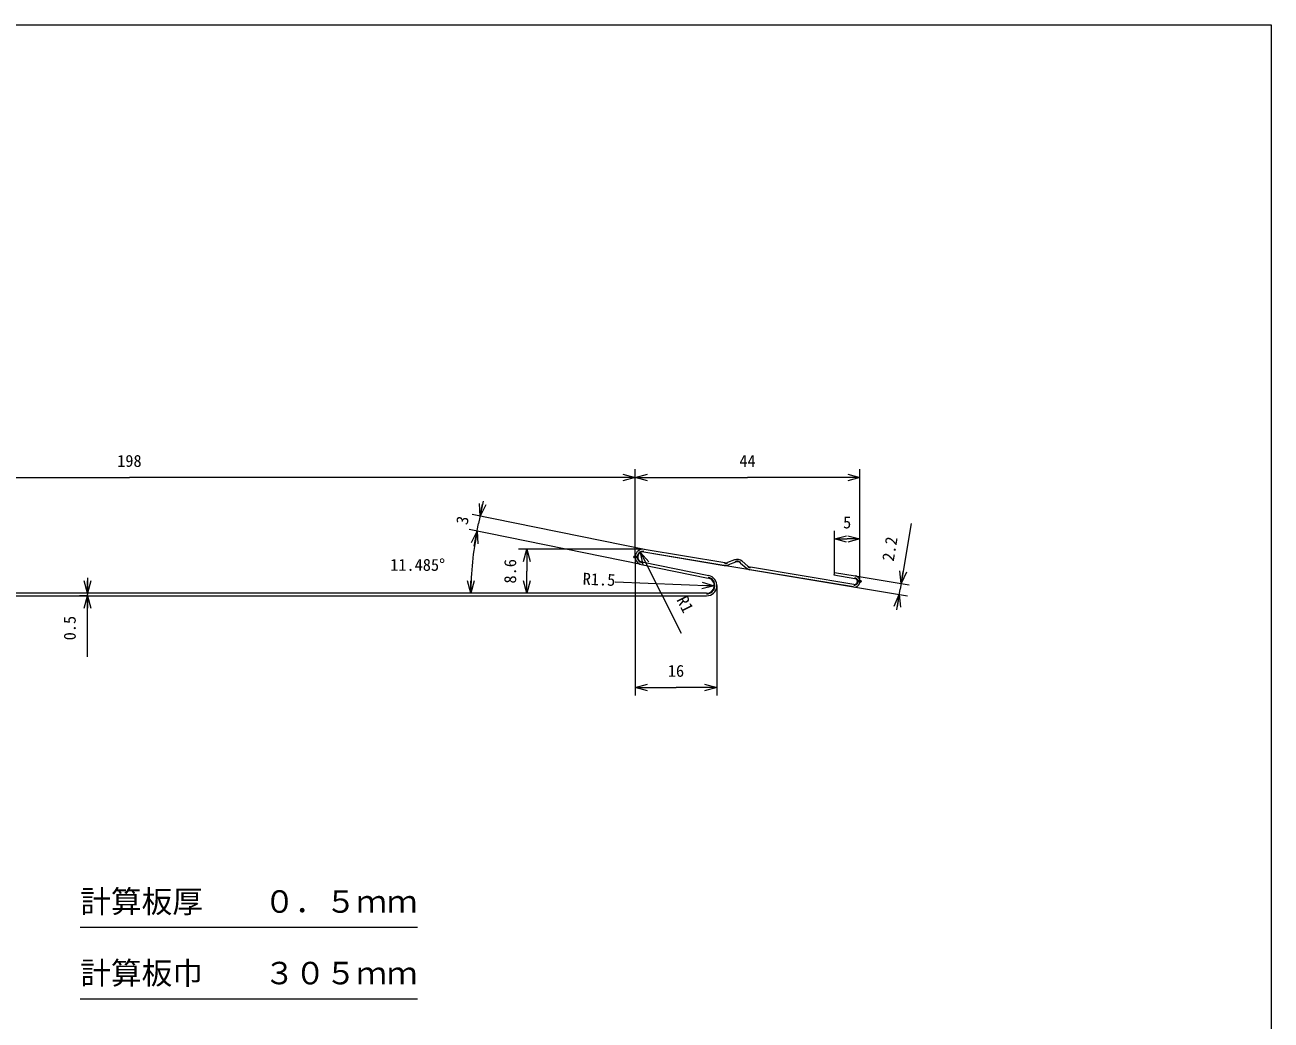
# Model space of a CAD drawing. Units: millimetres on the paper. Extents: x -208 to 189, y -250 to 139.
# Drawn here: x -54.8 to 189.2, y -55.3 to 139.4 of the extents above; entities that cross this region are included whole.
import ezdxf
from ezdxf.enums import TextEntityAlignment as Align

# ---------------------------------------------------------------- set-up
doc = ezdxf.new("R2010")
doc.units = ezdxf.units.MM
doc.header["$PDMODE"] = 32
doc.header["$PDSIZE"] = 0.5
for name, color, linetype, lineweight in [('0-0_寸法', 7, 'Continuous', 18), ('0-1_通り', 3, 'Continuous', 18), ('1-1', 1, 'Continuous', 18), ('F-F', 5, 'Continuous', 18)]:
    doc.layers.add(name, color=color, linetype=linetype, lineweight=lineweight)
doc.styles.add('ＭＳ ゴシック', font='')
doc.styles.get('ＭＳ ゴシック').set_extended_font_data('MS Gothic')

# ---------------------------------------------------------------- blocks, each defined once
blk = doc.blocks.new('_OPEN30')
at = {"layer": '0-0_寸法'}
blk.add_line((0, 0), (-1, 0), dxfattribs=at)
blk.add_lwpolyline([(-1, 0.2679), (0, 0), (-1, -0.2679)], dxfattribs=at)
blk = doc.blocks.new('D4')
at = {"layer": '0-1_通り'}
for p, q in [((229.45, 129.49), (205.126, 129.49)), ((206.726, 129.49), (206.726, 125.19)), ((206.726, 120.89), (206.726, 125.19)), ((229.45, 120.89), (205.126, 120.89))]:
    blk.add_line(p, q, dxfattribs=at)
at = {"layer": '0-1_通り', "xscale": 2.4, "yscale": 2.4}
for p, rotation in [((206.726, 129.49), 90), ((206.726, 120.89), 270)]:
    blk.add_blockref('_OPEN30', p, dxfattribs=dict(at, rotation=rotation))
at = {"layer": '0-1_通り', "color": 7, "style": 'ＭＳ ゴシック'}
blk.add_text('8.6', height=2.346, rotation=90, dxfattribs=at).set_placement((205.355, 122.79), align=Align.BOTTOM_LEFT)
blk = doc.blocks.new('D5')
at = {"layer": '0-1_通り'}
blk.add_lwpolyline([(237.013, 112.998), (229.224, 128.436), (228.999, 128.882)], dxfattribs=at)
at = {"layer": '0-1_通り', "xscale": 2.4, "yscale": 2.4, "rotation": 116.7706}
blk.add_blockref('_OPEN30', (228.999, 128.882), dxfattribs=at)
at = {"layer": '0-1_通り', "color": 7, "style": 'ＭＳ ゴシック'}
blk.add_text('R1', height=2.346, rotation=296.771, dxfattribs=at).set_placement((235.355, 119.329), align=Align.BOTTOM_LEFT)
blk = doc.blocks.new('D6')
at = {"layer": '0-1_通り'}
blk.add_line((224.068, 123.099), (243.443, 122.33), dxfattribs=at)
at = {"layer": '0-1_通り', "xscale": 2.4, "yscale": 2.4, "rotation": 357.72763}
blk.add_blockref('_OPEN30', (243.443, 122.33), dxfattribs=at)
at = {"layer": '0-1_通り', "color": 7, "style": 'ＭＳ ゴシック'}
blk.add_text('R1.5', height=2.346, rotation=357.728, dxfattribs=at).set_placement((217.614, 121.857), align=Align.BOTTOM_LEFT)
blk = doc.blocks.new('D7')
at = {"layer": '0-1_通り'}
for p, q in [((29.95, 118.39), (29.95, 145.149)), ((227.95, 127.99), (227.95, 145.149)), ((29.95, 143.549), (128.95, 143.549)), ((227.95, 143.549), (128.95, 143.549))]:
    blk.add_line(p, q, dxfattribs=at)
at = {"layer": '0-1_通り', "xscale": 2.4, "yscale": 2.4, "rotation": 180}
blk.add_blockref('_OPEN30', (29.95, 143.549), dxfattribs=at)
at = {"layer": '0-1_通り', "xscale": 2.4, "yscale": 2.4}
blk.add_blockref('_OPEN30', (227.95, 143.549), dxfattribs=at)
at = {"layer": '0-1_通り', "color": 7, "style": 'ＭＳ ゴシック'}
blk.add_text('198', height=2.346, dxfattribs=at).set_placement((126.55, 144.92), align=Align.BOTTOM_LEFT)
blk = doc.blocks.new('D8')
at = {"layer": '0-1_通り'}
blk.add_line((229.151, 126.52), (195.446, 133.368), dxfattribs=at)
for start, end in [(168.51457, 174.25729), (174.25729, 180)]:
    blk.add_arc((256.86, 120.89), 61.069, start, end, dxfattribs=at)
at = {"layer": '0-1_通り', "xscale": 2.4, "yscale": 2.4}
for p, rotation in [((197.014, 133.049), 78.51457), ((195.791, 120.89), 270)]:
    blk.add_blockref('_OPEN30', p, dxfattribs=dict(at, rotation=rotation))
at = {"layer": '0-1_通り', "color": 7, "style": 'ＭＳ ゴシック'}
blk.add_text('11.485%%d', height=2.346, dxfattribs=at).set_placement((179.991, 124.572), align=Align.BOTTOM_LEFT)
blk = doc.blocks.new('D9')
at = {"layer": '0-1_通り'}
for p, q in [((198.208, 138.929), (197.312, 134.519)), ((229.748, 129.459), (196.043, 136.308)), ((196.416, 130.11), (197.312, 134.519)), ((229.151, 126.52), (195.446, 133.368))]:
    blk.add_line(p, q, dxfattribs=at)
at = {"layer": '0-1_通り', "xscale": 2.4, "yscale": 2.4}
for p, rotation in [((197.611, 135.989), 258.51457), ((197.014, 133.049), 78.51457)]:
    blk.add_blockref('_OPEN30', p, dxfattribs=dict(at, rotation=rotation))
at = {"layer": '0-1_通り', "color": 7, "style": 'ＭＳ ゴシック'}
blk.add_text('3', height=2.346, rotation=78.515, dxfattribs=at).set_placement((195.809, 134.009), align=Align.BOTTOM_LEFT)
blk = doc.blocks.new('D10')
at = {"layer": '0-1_通り'}
for p, q in [((227.95, 127.99), (227.95, 100.853)), ((243.944, 122.39), (243.944, 100.853)), ((227.95, 102.453), (235.947, 102.453)), ((243.944, 102.453), (235.947, 102.453))]:
    blk.add_line(p, q, dxfattribs=at)
at = {"layer": '0-1_通り', "xscale": 2.4, "yscale": 2.4, "rotation": 180}
blk.add_blockref('_OPEN30', (227.95, 102.453), dxfattribs=at)
at = {"layer": '0-1_通り', "xscale": 2.4, "yscale": 2.4}
blk.add_blockref('_OPEN30', (243.944, 102.453), dxfattribs=at)
at = {"layer": '0-1_通り', "color": 7, "style": 'ＭＳ ゴシック'}
blk.add_text('16', height=2.346, dxfattribs=at).set_placement((234.347, 103.824), align=Align.BOTTOM_LEFT)
blk = doc.blocks.new('D11')
at = {"layer": '0-1_通り'}
for p, q in [((120.76, 123.89), (120.76, 120.64)), ((120.804, 120.89), (119.16, 120.89)), ((120.804, 120.39), (119.16, 120.39)), ((120.76, 108.47), (120.76, 120.64))]:
    blk.add_line(p, q, dxfattribs=at)
at = {"layer": '0-1_通り', "xscale": 2.4, "yscale": 2.4}
for p, rotation in [((120.76, 120.89), 270), ((120.76, 120.39), 90)]:
    blk.add_blockref('_OPEN30', p, dxfattribs=dict(at, rotation=rotation))
at = {"layer": '0-1_通り', "color": 7, "style": 'ＭＳ ゴシック'}
blk.add_text('0.5', height=2.346, rotation=90, dxfattribs=at).set_placement((119.138, 111.67), align=Align.BOTTOM_LEFT)
blk = doc.blocks.new('D14')
at = {"layer": '0-1_通り'}
for p, q in [((227.95, 127.99), (227.95, 145.149)), ((271.95, 123.201), (271.95, 145.149)), ((227.95, 143.549), (249.95, 143.549)), ((271.95, 143.549), (249.95, 143.549))]:
    blk.add_line(p, q, dxfattribs=at)
at = {"layer": '0-1_通り', "xscale": 2.4, "yscale": 2.4, "rotation": 180}
blk.add_blockref('_OPEN30', (227.95, 143.549), dxfattribs=at)
at = {"layer": '0-1_通り', "xscale": 2.4, "yscale": 2.4}
blk.add_blockref('_OPEN30', (271.95, 143.549), dxfattribs=at)
at = {"layer": '0-1_通り', "color": 7, "style": 'ＭＳ ゴシック'}
blk.add_text('44', height=2.346, dxfattribs=at).set_placement((248.35, 144.92), align=Align.BOTTOM_LEFT)
blk = doc.blocks.new('D15')
at = {"layer": '0-1_通り'}
for p, q in [((281.985, 134.552), (279.838, 121.7)), ((270.668, 122.117), (281.235, 120.351)), ((271.031, 124.286), (281.597, 122.521)), ((279.162, 117.656), (279.838, 121.7))]:
    blk.add_line(p, q, dxfattribs=at)
at = {"layer": '0-1_通り', "xscale": 2.4, "yscale": 2.4}
for p, rotation in [((280.019, 122.785), 260.51457), ((279.657, 120.615), 80.51457)]:
    blk.add_blockref('_OPEN30', p, dxfattribs=dict(at, rotation=rotation))
at = {"layer": '0-1_通り', "color": 7, "style": 'ＭＳ ゴシック'}
blk.add_text('2.2', height=2.346, rotation=80.515, dxfattribs=at).set_placement((279.248, 126.899), align=Align.BOTTOM_LEFT)
blk = doc.blocks.new('D16')
at = {"layer": '0-1_通り'}
for p, q in [((266.95, 124.968), (266.95, 133.107)), ((271.95, 123.201), (271.95, 133.107)), ((266.95, 131.507), (269.45, 131.507)), ((271.95, 131.507), (269.45, 131.507))]:
    blk.add_line(p, q, dxfattribs=at)
at = {"layer": '0-1_通り', "xscale": 2.4, "yscale": 2.4, "rotation": 180}
blk.add_blockref('_OPEN30', (266.95, 131.507), dxfattribs=at)
at = {"layer": '0-1_通り', "xscale": 2.4, "yscale": 2.4}
blk.add_blockref('_OPEN30', (271.95, 131.507), dxfattribs=at)
at = {"layer": '0-1_通り', "color": 7, "style": 'ＭＳ ゴシック'}
blk.add_text('5', height=2.346, dxfattribs=at).set_placement((268.65, 132.879), align=Align.BOTTOM_LEFT)

msp = doc.modelspace()

# ---------------------------------------------------------------- linework, layer by layer
at = {"layer": '1-1'}
for p, q in [((82.205, 34.149), (66.424, 36.786)), ((65.978, 34.326), (79.07, 31.666)), ((66.342, 36.293), (82.123, 33.656)), ((84.11, 34.744), (82.736, 34.205)), ((84.293, 34.279), (82.918, 33.739)), ((86.755, 33.533), (85.631, 34.49)), ((65.878, 33.836), (78.97, 31.176)), ((85.307, 34.109), (86.431, 33.152)), ((107.396, 29.433), (87.156, 32.815)), ((107.478, 29.926), (87.238, 33.308)), ((103.677, 32.285), (107.758, 31.603)), ((78.671, 28.206), (-130.823, 28.206)), ((-130.823, 27.706), (78.671, 27.706)), ((-43.942, -37.167), (22.058, -37.167)), ((-43.942, -51.167), (22.058, -51.167))]:
    msp.add_line(p, q, dxfattribs=at)
at = {"layer": '1-1', "color": 8}
msp.add_line((66.342, 36.293), (107.396, 29.433), dxfattribs=at)
at = {"layer": '1-1'}
msp.add_lwpolyline([(103.677, 32.285), (103.595, 31.792), (107.676, 31.11)], dxfattribs=at)
for centre, radius, start, end in [((66.177, 35.306), 1.5, 80.51457, 258.51457), ((66.177, 35.306), 1, 80.51457, 258.51457), ((82.37, 35.135), 1, 260.51457, 291.44027), ((84.658, 33.348), 1.5, 49.58888, 111.44027), ((84.658, 33.348), 1, 49.58888, 111.44027), ((82.37, 35.135), 1.5, 260.51457, 291.44027), ((87.403, 34.294), 1.5, 229.58888, 260.51457), ((87.403, 34.294), 1, 229.58888, 260.51457), ((78.671, 29.706), 2, 270, 78.51457), ((78.671, 29.706), 1.5, 270, 78.51457), ((107.577, 30.518), 1.1, 260.51457, 80.51457), ((107.577, 30.518), 0.6, 260.51457, 80.51457)]:
    msp.add_arc(centre, radius, start, end, dxfattribs=at)
at = {"layer": '1-1', "color": 3}
for centre, radius, start, end in [((66.177, 35.306), 1.125, 80.51457, 258.51457), ((84.658, 33.348), 1.125, 49.58888, 111.44027), ((82.37, 35.135), 1.125, 260.51457, 291.44027), ((87.403, 34.294), 1.125, 229.58888, 260.51457), ((78.671, 29.706), 1.625, 270, 78.51457), ((107.577, 30.518), 0.725, 260.51457, 80.51457)]:
    msp.add_arc(centre, radius, start, end, dxfattribs=at)
for p in [(64.677, 35.306), (108.677, 30.518)]:
    msp.add_point(p, dxfattribs=at)
at = {"layer": 'F-F', "color": 7}
for p, q in [((-208.437, 139.439), (189.163, 139.439)), ((189.153, 139.449), (189.153, -139.581))]:
    msp.add_line(p, q, dxfattribs=at)
msp.add_lwpolyline([(189.163, 139.449), (189.163, -139.581), (-208.437, -139.581)], dxfattribs=at)

# ---------------------------------------------------------------- block references
at = {"layer": '1-1'}
for name in ['D7', 'D14', 'D9', 'D16', 'D15', 'D8', 'D4', 'D10', 'D5', 'D6', 'D11']:
    msp.add_blockref(name, (-163.273, -92.683), dxfattribs=at)

# ---------------------------------------------------------------- texts
at = {"layer": '1-1', "color": 7, "style": 'ＭＳ ゴシック'}
for s, p in [('計算板厚\u3000\u3000０．５ｍｍ', (-43.942, -35.656)), ('計算板巾\u3000\u3000３０５ｍｍ', (-43.942, -49.667))]:
    msp.add_text(s, height=4.399, dxfattribs=at).set_placement(p, align=Align.BOTTOM_LEFT)

doc.saveas('drawing.dxf')
